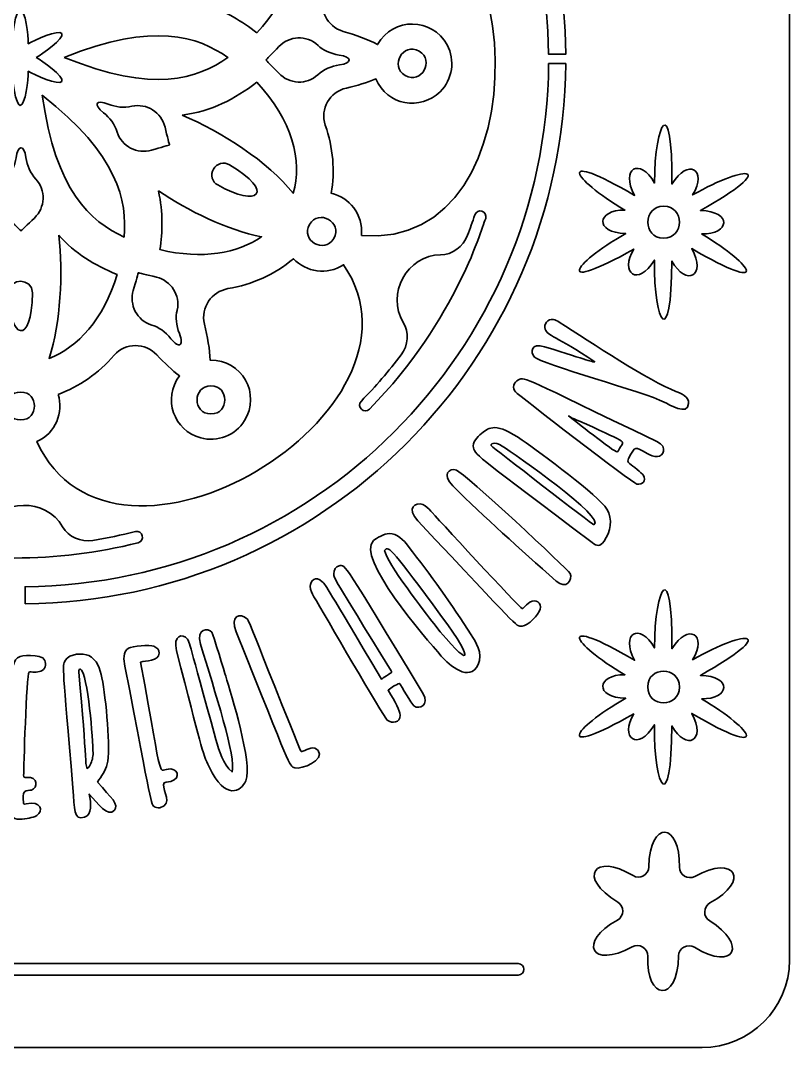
# Model space of a CAD drawing. Header units: inches. Extents: x 8.53 to 13.03, y -6.29 to -0.71.
# Drawn here: x 10.778 to 13.028, y -6.285 to -3.279 of the extents above; entities that cross this region are included whole.
import ezdxf

# ---------------------------------------------------------------- set-up
doc = ezdxf.new("R2010")
doc.units = ezdxf.units.IN
doc.header["$MEASUREMENT"] = 0
doc.layers.add('_U+0421_U+043B_U+043E_U+0439 1', color=7, linetype='Continuous')

# ---------------------------------------------------------------- blocks, each defined once
blk = doc.blocks.new('block 3')
at = {"layer": '_U+0421_U+043B_U+043E_U+0439 1', "color": 7, "lineweight": 35, "true_color": 0xffffff}
for points, knots in [([(12.7701, -3.9038), (12.8545, -3.9058), (12.8612, -3.8373), (12.7674, -3.8355), (12.9999, -3.7034), (12.9073, -3.6972), (12.7445, -3.7895), (12.7894, -3.7158), (12.7309, -3.6801), (12.6841, -3.7576), (12.686, -3.4882), (12.6342, -3.5704), (12.6327, -3.7547), (12.5912, -3.6788), (12.5309, -3.7116), (12.5749, -3.7911), (12.3441, -3.6555), (12.3855, -3.7394), (12.5465, -3.8338), (12.4649, -3.8322), (12.4545, -3.9005), (12.5491, -3.9025), (12.3863, -3.9947), (12.3416, -4.0791), (12.5722, -3.9483), (12.5302, -4.0175), (12.584, -4.0608), (12.6327, -3.9801), (12.6313, -4.1732), (12.6819, -4.2458), (12.684, -3.9832), (12.7249, -4.0579), (12.7867, -4.0282), (12.7419, -3.9466), (12.9717, -4.0816), (12.929, -3.9972), (12.7701, -3.9038)], [0, 0, 0, 0, 1, 1, 1, 2, 2, 2, 3, 3, 3, 4, 4, 4, 5, 5, 5, 6, 6, 6, 7, 7, 7, 8, 8, 8, 9, 9, 9, 10, 10, 10, 11, 11, 11, 12, 12, 12, 12]), ([(12.6594, -3.9159), (12.5979, -3.9156), (12.5981, -3.8221), (12.6599, -3.8225), (12.7216, -3.8227), (12.721, -3.9162), (12.6594, -3.9159)], [0, 0, 0, 0, 1, 1, 1, 2, 2, 2, 2])]:
    blk.add_open_spline(points, degree=3, knots=knots, dxfattribs=at)
blk = doc.blocks.new('block 5')
at = {"layer": '_U+0421_U+043B_U+043E_U+0439 1', "color": 7, "lineweight": 35, "true_color": 0xffffff}
for points, knots in [([(12.7701, -5.2647), (12.8545, -5.2665), (12.8612, -5.1982), (12.7674, -5.1962), (12.9999, -5.0643), (12.9073, -5.0579), (12.7445, -5.1504), (12.7894, -5.0766), (12.7309, -5.0409), (12.6841, -5.1183), (12.686, -4.849), (12.6342, -4.9311), (12.6327, -5.1155), (12.5912, -5.0397), (12.5309, -5.0725), (12.5749, -5.1518), (12.3441, -5.0163), (12.3855, -5.1001), (12.5465, -5.1945), (12.4649, -5.193), (12.4545, -5.2613), (12.5491, -5.2633), (12.3863, -5.3555), (12.3416, -5.44), (12.5722, -5.3091), (12.5302, -5.3782), (12.584, -5.4216), (12.6327, -5.3409), (12.6313, -5.534), (12.6819, -5.6066), (12.684, -5.344), (12.7249, -5.4187), (12.7867, -5.3888), (12.7419, -5.3075), (12.9717, -5.4425), (12.929, -5.3579), (12.7701, -5.2647)], [0, 0, 0, 0, 1, 1, 1, 2, 2, 2, 3, 3, 3, 4, 4, 4, 5, 5, 5, 6, 6, 6, 7, 7, 7, 8, 8, 8, 9, 9, 9, 10, 10, 10, 11, 11, 11, 12, 12, 12, 12]), ([(12.613, -5.2297), (12.6133, -5.1682), (12.7066, -5.1683), (12.7063, -5.2302), (12.706, -5.292), (12.6127, -5.2912), (12.613, -5.2297)], [0, 0, 0, 0, 1, 1, 1, 2, 2, 2, 2])]:
    blk.add_open_spline(points, degree=3, knots=knots, dxfattribs=at)
blk = doc.blocks.new('block 17')
at = {"layer": '_U+0421_U+043B_U+043E_U+0439 1', "color": 7, "lineweight": 35, "true_color": 0xffffff}
for points, knots in [([(11.0031, -5.5086), (11.0149, -5.492), (11.0267, -5.475), (11.032, -5.4554), (11.0423, -5.4177), (11.0283, -5.2618), (11.0166, -5.2036), (11.0113, -5.1777), (11.0017, -5.1487), (10.9777, -5.1383), (10.9605, -5.1308), (10.9222, -5.1308), (10.9091, -5.1525), (10.9001, -5.1676), (10.9006, -5.1682), (10.9315, -5.5251), (10.937, -5.5895), (10.9331, -5.6209), (10.9651, -5.6112), (10.989, -5.6038), (10.9847, -5.5709), (10.9791, -5.5436), (11.0034, -5.5705), (11.0335, -5.6137), (11.0529, -5.5912), (11.0674, -5.5743), (11.0442, -5.5548), (11.0031, -5.5086)], [0, 0, 0, 0, 1, 1, 1, 2, 2, 2, 3, 3, 3, 4, 4, 4, 5, 5, 5, 6, 6, 6, 7, 7, 7, 8, 8, 8, 9, 9, 9, 9]), ([(10.9904, -5.4282), (10.9894, -5.4398), (10.9865, -5.4516), (10.9802, -5.4616), (10.9637, -5.4884), (10.9747, -5.4445), (10.9484, -5.1869), (10.9477, -5.1788), (10.9527, -5.1741), (10.957, -5.1813), (10.9797, -5.219), (10.9913, -5.4143), (10.9904, -5.4282)], [0, 0, 0, 0, 1, 1, 1, 2, 2, 2, 3, 3, 3, 4, 4, 4, 4])]:
    blk.add_open_spline(points, degree=3, knots=knots, dxfattribs=at)
blk = doc.blocks.new('block 18')
at = {"layer": '_U+0421_U+043B_U+043E_U+0439 1', "color": 7, "lineweight": 35, "true_color": 0xffffff}
for points, knots in [([(12.0967, -5.0773), (12.0394, -4.9882), (11.978, -4.9016), (11.9126, -4.8183), (11.8983, -4.8), (11.8801, -4.7801), (11.857, -4.7808), (11.843, -4.7813), (11.8197, -4.794), (11.8112, -4.8016), (11.7573, -4.8494), (11.9622, -5.0866), (12.0092, -5.1397), (12.0329, -5.1662), (12.0913, -5.2186), (12.1173, -5.1645), (12.1329, -5.132), (12.1084, -5.0957), (12.0967, -5.0773)], [0, 0, 0, 0, 1, 1, 1, 2, 2, 2, 3, 3, 3, 4, 4, 4, 5, 5, 5, 6, 6, 6, 6]), ([(11.987, -5.0443), (11.9655, -5.0169), (11.8487, -4.8654), (11.8433, -4.8302), (11.8554, -4.8126), (11.8684, -4.8332), (12.0102, -5.0233), (12.1134, -5.1618), (12.0948, -5.1815), (11.987, -5.0443)], [0, 0, 0, 0, 1, 1, 1, 2, 2, 2, 3, 3, 3, 3])]:
    blk.add_open_spline(points, degree=3, knots=knots, dxfattribs=at)
blk = doc.blocks.new('block 19')
at = {"layer": '_U+0421_U+043B_U+043E_U+0439 1', "color": 7, "lineweight": 35, "true_color": 0xffffff}
for points, knots in [([(12.4933, -4.7091), (12.4701, -4.6711), (12.3008, -4.5455), (12.2454, -4.5072), (12.1694, -4.4547), (12.1498, -4.4694), (12.1273, -4.4877), (12.1141, -4.4987), (12.0998, -4.5133), (12.1031, -4.5301), (12.1076, -4.5518), (12.1283, -4.5629), (12.4502, -4.8073), (12.4648, -4.8184), (12.4744, -4.8195), (12.4854, -4.8034), (12.5045, -4.7758), (12.5119, -4.7395), (12.4933, -4.7091)], [0, 0, 0, 0, 1, 1, 1, 2, 2, 2, 3, 3, 3, 4, 4, 4, 5, 5, 5, 6, 6, 6, 6]), ([(12.4558, -4.7554), (12.4516, -4.7554), (12.159, -4.5269), (12.1567, -4.5251), (12.1494, -4.5195), (12.164, -4.5094), (12.1877, -4.525), (12.2219, -4.547), (12.494, -4.7363), (12.4558, -4.7554)], [0, 0, 0, 0, 1, 1, 1, 2, 2, 2, 3, 3, 3, 3])]:
    blk.add_open_spline(points, degree=3, knots=knots, dxfattribs=at)
blk = doc.blocks.new('block 20')
at = {"layer": '_U+0421_U+043B_U+043E_U+0439 1', "color": 7, "lineweight": 35, "true_color": 0xffffff}
for points, knots in [([(12.6401, -4.5119), (12.2474, -4.3232), (12.2558, -4.3219), (12.2351, -4.3308), (12.222, -4.3365), (12.2158, -4.3557), (12.226, -4.3665), (12.2326, -4.3734), (12.5681, -4.6329), (12.5817, -4.6359), (12.5977, -4.6395), (12.6102, -4.6261), (12.6005, -4.6105), (12.5955, -4.6026), (12.5691, -4.5829), (12.5613, -4.5766), (12.5537, -4.5705), (12.5541, -4.5672), (12.5573, -4.5615), (12.5784, -4.523), (12.5744, -4.5257), (12.612, -4.5465), (12.6213, -4.5515), (12.6313, -4.5568), (12.6417, -4.5558), (12.6585, -4.5543), (12.6737, -4.5282), (12.6401, -4.5119)], [0, 0, 0, 0, 1, 1, 1, 2, 2, 2, 3, 3, 3, 4, 4, 4, 5, 5, 5, 6, 6, 6, 7, 7, 7, 8, 8, 8, 9, 9, 9, 9]), ([(12.5272, -4.5377), (12.5262, -4.5395), (12.5249, -4.5415), (12.523, -4.5419), (12.5166, -4.5434), (12.394, -4.4461), (12.3816, -4.4363), (12.3941, -4.4457), (12.4135, -4.4512), (12.4277, -4.4579), (12.5624, -4.5218), (12.546, -4.5047), (12.5272, -4.5377)], [0, 0, 0, 0, 1, 1, 1, 2, 2, 2, 3, 3, 3, 4, 4, 4, 4])]:
    blk.add_open_spline(points, degree=3, knots=knots, dxfattribs=at)

msp = doc.modelspace()

# ---------------------------------------------------------------- linework, layer by layer
at = {"layer": '_U+0421_U+043B_U+043E_U+0439 1', "color": 240, "lineweight": 35, "true_color": 0xed1c24}
for points, knots in [([(12.772, -0.7146), (12.772, -0.7146), (8.7835, -0.7146), (8.7835, -0.7146), (8.6423, -0.7146), (8.5278, -0.8291), (8.5278, -0.9703), (8.5278, -0.9703), (8.5278, -6.0297), (8.5278, -6.0297), (8.5278, -6.1709), (8.6423, -6.2854), (8.7835, -6.2854), (8.7835, -6.2854), (12.772, -6.2854), (12.772, -6.2854), (12.9133, -6.2854), (13.0278, -6.1709), (13.0278, -6.0297), (13.0278, -6.0297), (13.0278, -0.9703), (13.0278, -0.9703), (13.0278, -0.8291), (12.9133, -0.7146), (12.772, -0.7146)], [0, 0, 0, 0, 1, 1, 1, 2, 2, 2, 3, 3, 3, 4, 4, 4, 5, 5, 5, 6, 6, 6, 7, 7, 7, 8, 8, 8, 8]), ([(10.7928, -1.4662), (11.0051, -1.4738), (11.1779, -1.6403), (11.1967, -1.8509), (11.8872, -2.0379), (12.3673, -2.6593), (12.3732, -3.3776), (12.3732, -3.3776), (12.3232, -3.3776), (12.3232, -3.3776), (12.3171, -2.6576), (11.8189, -2.0551), (11.1484, -1.89), (11.1484, -1.8897), (11.1484, -1.8894), (11.1484, -1.8891), (11.1484, -1.688), (10.9905, -1.5242), (10.7928, -1.5162), (10.7928, -1.5162), (10.7928, -1.4662), (10.7928, -1.4662)], [0, 0, 0, 0, 1, 1, 1, 2, 2, 2, 3, 3, 3, 4, 4, 4, 5, 5, 5, 6, 6, 6, 7, 7, 7, 7]), ([(11.7756, -3.9079), (11.7814, -3.846), (11.7402, -3.797), (11.6871, -3.7845), (11.699, -3.7201), (11.6926, -3.6519), (11.67, -3.5851), (11.654, -3.5374), (11.6826, -3.4884), (11.7315, -3.4768), (11.7625, -3.4694), (11.793, -3.4603), (11.8178, -3.4498), (11.8505, -3.5274), (11.948, -3.5442), (12.006, -3.4873), (12.0421, -3.4518), (12.0503, -3.3952), (12.0265, -3.3506), (11.9832, -3.2698), (11.8677, -3.2681), (11.823, -3.3492), (11.795, -3.3346), (11.7588, -3.3214), (11.7224, -3.3107), (11.675, -3.2968), (11.6497, -3.246), (11.6666, -3.1995), (11.692, -3.1295), (11.6996, -3.0576), (11.6871, -2.9899), (11.7407, -2.9773), (11.7791, -2.9299), (11.7761, -2.8717), (12.2771, -2.8348), (12.3175, -3.9582), (11.7756, -3.9079)], [0, 0, 0, 0, 1, 1, 1, 2, 2, 2, 3, 3, 3, 4, 4, 4, 5, 5, 5, 6, 6, 6, 7, 7, 7, 8, 8, 8, 9, 9, 9, 10, 10, 10, 11, 11, 11, 12, 12, 12, 12]), ([(11.4693, -3.3147), (11.4274, -3.2827), (11.3797, -3.251), (11.316, -3.2322), (11.4089, -3.1838), (11.5253, -3.1042), (11.5829, -3.0215), (11.5963, -3.1103), (11.5629, -3.2158), (11.4693, -3.3147)], [0, 0, 0, 0, 1, 1, 1, 2, 2, 2, 3, 3, 3, 3]), ([(10.9058, -3.387), (11.1692, -3.2813), (11.2977, -3.3264), (11.3848, -3.3872), (11.2952, -3.4498), (11.1687, -3.4937), (10.9058, -3.387)], [0, 0, 0, 0, 1, 1, 1, 2, 2, 2, 2]), ([(10.7917, -4.9865), (10.7917, -4.9865), (10.7917, -4.9365), (10.7917, -4.9365), (11.6341, -4.929), (12.3156, -4.2477), (12.3233, -3.4053), (12.3233, -3.4053), (12.3733, -3.4053), (12.3733, -3.4053), (12.3656, -4.274), (11.6604, -4.979), (10.7917, -4.9865)], [0, 0, 0, 0, 1, 1, 1, 2, 2, 2, 3, 3, 3, 4, 4, 4, 4]), ([(11.2516, -3.5559), (11.3383, -3.5445), (11.4045, -3.5092), (11.4693, -3.4597), (11.5743, -3.5707), (11.6035, -3.69), (11.5758, -3.7847), (11.5035, -3.6922), (11.3645, -3.6042), (11.2516, -3.5559)], [0, 0, 0, 0, 1, 1, 1, 2, 2, 2, 3, 3, 3, 3]), ([(10.842, -3.498), (11.0652, -3.6733), (11.0904, -3.807), (11.0813, -3.9129), (10.9823, -3.8666), (10.881, -3.779), (10.842, -3.498)], [0, 0, 0, 0, 1, 1, 1, 2, 2, 2, 2]), ([(11.1816, -3.7779), (11.2677, -3.8356), (11.3831, -3.8931), (11.4833, -3.9119), (11.4133, -3.9603), (11.3108, -3.9793), (11.1863, -3.9498), (11.193, -3.8983), (11.1966, -3.8418), (11.1816, -3.7779)], [0, 0, 0, 0, 1, 1, 1, 2, 2, 2, 3, 3, 3, 3]), ([(10.8904, -3.9078), (10.9379, -3.9603), (10.9941, -3.995), (11.0606, -4.0228), (11.0214, -4.1542), (10.9459, -4.2359), (10.8617, -4.2681), (10.8966, -4.1626), (10.9024, -4.0197), (10.8904, -3.9078)], [0, 0, 0, 0, 1, 1, 1, 2, 2, 2, 3, 3, 3, 3]), ([(10.8884, -4.3734), (10.9501, -4.3515), (11.006, -4.3118), (11.0526, -4.2588), (11.0858, -4.2211), (11.1425, -4.2214), (11.177, -4.2579), (11.1989, -4.2811), (11.222, -4.303), (11.2435, -4.3192), (11.1927, -4.3863), (11.227, -4.4792), (11.3053, -4.5009), (11.354, -4.5144), (11.4072, -4.4932), (11.4339, -4.4502), (11.4821, -4.3725), (11.4259, -4.2716), (11.3333, -4.2734), (11.332, -4.242), (11.3253, -4.2042), (11.3164, -4.1675), (11.3048, -4.1194), (11.3365, -4.0726), (11.3852, -4.064), (11.4556, -4.0517), (11.5219, -4.0237), (11.5768, -3.9763), (11.6143, -4.016), (11.6743, -4.0258), (11.7234, -3.9941), (12.0146, -4.4225), (11.0523, -5.0042), (10.8258, -4.5117), (10.8822, -4.4859), (10.9041, -4.4257), (10.8884, -4.3734)], [0, 0, 0, 0, 1, 1, 1, 2, 2, 2, 3, 3, 3, 4, 4, 4, 5, 5, 5, 6, 6, 6, 7, 7, 7, 8, 8, 8, 9, 9, 9, 10, 10, 10, 11, 11, 11, 12, 12, 12, 12]), ([(12.7945, -5.9147), (12.9049, -5.9829), (12.8694, -6.065), (12.7496, -5.9921), (12.7297, -5.9801), (12.7038, -5.994), (12.7033, -6.0174), (12.7008, -6.1596), (12.6081, -6.146), (12.613, -6.0184), (12.6139, -5.9948), (12.5886, -5.9792), (12.5679, -5.9905), (12.4466, -6.0576), (12.4086, -5.9762), (12.5244, -5.9124), (12.5447, -5.9013), (12.5453, -5.8719), (12.5254, -5.8599), (12.4059, -5.7882), (12.456, -5.713), (12.5701, -5.7824), (12.5902, -5.7945), (12.6159, -5.7805), (12.6162, -5.757), (12.6198, -5.616), (12.7087, -5.627), (12.7059, -5.7574), (12.7054, -5.7808), (12.7305, -5.7958), (12.7509, -5.7845), (12.8704, -5.7192), (12.9145, -5.7975), (12.7953, -5.8621), (12.7749, -5.8734), (12.7745, -5.9026), (12.7945, -5.9147)], [0, 0, 0, 0, 1, 1, 1, 2, 2, 2, 3, 3, 3, 4, 4, 4, 5, 5, 5, 6, 6, 6, 7, 7, 7, 8, 8, 8, 9, 9, 9, 10, 10, 10, 11, 11, 11, 12, 12, 12, 12])]:
    msp.add_open_spline(points, degree=3, knots=knots, dxfattribs=at)
at = {"layer": '_U+0421_U+043B_U+043E_U+0439 1', "color": 7, "lineweight": 35, "true_color": 0xffffff}
for points, knots in [([(10.8242, -3.3872), (10.8408, -3.3791), (10.9069, -3.3304), (10.8992, -3.317), (10.8916, -3.3038), (10.8163, -3.3368), (10.801, -3.3469), (10.8026, -3.3234), (10.7916, -3.2469), (10.7777, -3.2469), (10.7638, -3.2469), (10.753, -3.3234), (10.7545, -3.3469), (10.7392, -3.3368), (10.6638, -3.3038), (10.6563, -3.317), (10.6487, -3.3304), (10.7148, -3.3791), (10.7312, -3.3872), (10.7148, -3.3954), (10.6487, -3.4441), (10.6563, -3.4575), (10.6638, -3.4707), (10.7392, -3.4377), (10.7545, -3.4276), (10.753, -3.4511), (10.7638, -3.5276), (10.7777, -3.5276), (10.7916, -3.5276), (10.8026, -3.4511), (10.801, -3.4276), (10.8163, -3.4377), (10.8916, -3.4707), (10.8992, -3.4575), (10.9069, -3.4441), (10.8408, -3.3954), (10.8242, -3.3872)], [0, 0, 0, 0, 1, 1, 1, 2, 2, 2, 3, 3, 3, 4, 4, 4, 5, 5, 5, 6, 6, 6, 7, 7, 7, 8, 8, 8, 9, 9, 9, 10, 10, 10, 11, 11, 11, 12, 12, 12, 12]), ([(11.7106, -3.3801), (11.6845, -3.3762), (11.663, -3.3655), (11.6487, -3.3519), (11.6152, -3.3201), (11.564, -3.324), (11.5338, -3.3554), (11.5147, -3.3754), (11.4963, -3.3945), (11.4963, -3.3945), (11.4963, -3.3945), (11.5147, -3.4136), (11.5338, -3.4336), (11.5645, -3.4655), (11.6156, -3.4682), (11.648, -3.4379), (11.6656, -3.4213), (11.688, -3.4125), (11.7113, -3.409), (11.7498, -3.4032), (11.749, -3.3857), (11.7106, -3.3801)], [0, 0, 0, 0, 1, 1, 1, 2, 2, 2, 3, 3, 3, 4, 4, 4, 5, 5, 5, 6, 6, 6, 7, 7, 7, 7]), ([(11.9445, -3.3688), (11.8977, -3.3418), (11.8567, -3.4126), (11.9035, -3.4397), (11.9504, -3.4668), (11.9913, -3.3958), (11.9445, -3.3688)], [0, 0, 0, 0, 1, 1, 1, 2, 2, 2, 2]), ([(11.201, -3.5908), (11.1904, -3.5479), (11.1474, -3.5201), (11.1042, -3.5301), (11.0809, -3.5357), (11.0569, -3.5322), (11.0349, -3.5236), (10.9987, -3.5093), (10.9906, -3.525), (11.021, -3.5488), (11.0395, -3.5634), (11.0538, -3.582), (11.061, -3.6057), (11.074, -3.6477), (11.1195, -3.6709), (11.1619, -3.6586), (11.1885, -3.6508), (11.214, -3.6434), (11.214, -3.6434), (11.214, -3.6434), (11.2076, -3.6179), (11.201, -3.5908)], [0, 0, 0, 0, 1, 1, 1, 2, 2, 2, 3, 3, 3, 4, 4, 4, 5, 5, 5, 6, 6, 6, 7, 7, 7, 7]), ([(10.823, -3.7432), (10.8066, -3.7255), (10.7976, -3.7032), (10.7941, -3.6798), (10.7883, -3.6413), (10.7708, -3.642), (10.7652, -3.6805), (10.7617, -3.7037), (10.7529, -3.7254), (10.736, -3.7434), (10.7059, -3.7758), (10.7087, -3.8268), (10.7405, -3.8572), (10.7606, -3.8765), (10.7797, -3.8948), (10.7797, -3.8948), (10.7797, -3.8948), (10.7987, -3.8765), (10.8188, -3.8572), (10.8508, -3.8266), (10.8533, -3.7755), (10.823, -3.7432)], [0, 0, 0, 0, 1, 1, 1, 2, 2, 2, 3, 3, 3, 4, 4, 4, 5, 5, 5, 6, 6, 6, 7, 7, 7, 7]), ([(11.3895, -3.7013), (11.3731, -3.6919), (11.3522, -3.6975), (11.3426, -3.7137), (11.3327, -3.7315), (11.3395, -3.7515), (11.3551, -3.7605), (11.473, -3.8293), (11.526, -3.7811), (11.3895, -3.7013)], [0, 0, 0, 0, 1, 1, 1, 2, 2, 2, 3, 3, 3, 3]), ([(11.6235, -3.8761), (11.5965, -3.9229), (11.6674, -3.9638), (11.6944, -3.917), (11.7215, -3.8701), (11.6506, -3.8293), (11.6235, -3.8761)], [0, 0, 0, 0, 1, 1, 1, 2, 2, 2, 2]), ([(12.1072, -3.8482), (12.1006, -3.8679), (12.0935, -3.8877), (12.0859, -3.9077), (12.0733, -3.9408), (12.0424, -3.9648), (12.007, -3.965), (11.9099, -3.9651), (11.8473, -4.0805), (11.8977, -4.1626), (11.9158, -4.1919), (11.9127, -4.2298), (11.8919, -4.2573), (11.8558, -4.3052), (11.8167, -4.3507), (11.7754, -4.393), (11.7598, -4.4088), (11.7837, -4.4326), (11.7994, -4.4165), (12.0565, -4.1534), (12.1317, -3.8734), (12.1391, -3.8587), (12.146, -3.8375), (12.1141, -3.827), (12.1072, -3.8482)], [0, 0, 0, 0, 1, 1, 1, 2, 2, 2, 3, 3, 3, 4, 4, 4, 5, 5, 5, 6, 6, 6, 7, 7, 7, 8, 8, 8, 8]), ([(11.2429, -4.1955), (11.233, -4.1711), (11.2316, -4.147), (11.2362, -4.1277), (11.2363, -4.1273), (11.2365, -4.1269), (11.2366, -4.1265), (11.2465, -4.0834), (11.2185, -4.0407), (11.1758, -4.0301), (11.1488, -4.0234), (11.1231, -4.0172), (11.1231, -4.0172), (11.1231, -4.0172), (11.1158, -4.0425), (11.108, -4.0691), (11.0958, -4.1113), (11.1185, -4.1575), (11.1623, -4.1705), (11.1815, -4.1761), (11.2016, -4.1898), (11.2181, -4.2105), (11.2302, -4.2258), (11.2399, -4.2308), (11.2448, -4.228), (11.2495, -4.2252), (11.2502, -4.2143), (11.2429, -4.1955)], [0, 0, 0, 0, 1, 1, 1, 2, 2, 2, 3, 3, 3, 4, 4, 4, 5, 5, 5, 6, 6, 6, 7, 7, 7, 8, 8, 8, 9, 9, 9, 9]), ([(10.7444, -4.0762), (10.7438, -4.2127), (10.8122, -4.2347), (10.8129, -4.0765), (10.813, -4.0312), (10.7445, -4.0309), (10.7444, -4.0762)], [0, 0, 0, 0, 1, 1, 1, 2, 2, 2, 2]), ([(12.6958, -4.3651), (12.6194, -4.3351), (12.4472, -4.2223), (12.3538, -4.1618), (12.3485, -4.1583), (12.3429, -4.1548), (12.3366, -4.1538), (12.3216, -4.1518), (12.3077, -4.169), (12.3133, -4.183), (12.3205, -4.2019), (12.3424, -4.2011), (12.4584, -4.2782), (12.4491, -4.2782), (12.4473, -4.2765), (12.3113, -4.2341), (12.2717, -4.2218), (12.2687, -4.2504), (12.2816, -4.2643), (12.2998, -4.2837), (12.6066, -4.3684), (12.661, -4.3958), (12.6752, -4.4029), (12.731, -4.4377), (12.7329, -4.4002), (12.7338, -4.3793), (12.7097, -4.3705), (12.6958, -4.3651)], [0, 0, 0, 0, 1, 1, 1, 2, 2, 2, 3, 3, 3, 4, 4, 4, 5, 5, 5, 6, 6, 6, 7, 7, 7, 8, 8, 8, 9, 9, 9, 9]), ([(11.3355, -4.3488), (11.2813, -4.3488), (11.2813, -4.4307), (11.3355, -4.4307), (11.3895, -4.4307), (11.3895, -4.3488), (11.3355, -4.3488)], [0, 0, 0, 0, 1, 1, 1, 2, 2, 2, 2]), ([(10.7785, -4.3666), (10.7245, -4.3666), (10.7245, -4.4484), (10.7785, -4.4484), (10.8327, -4.4484), (10.8327, -4.3666), (10.7785, -4.3666)], [0, 0, 0, 0, 1, 1, 1, 2, 2, 2, 2]), ([(12.3859, -4.8976), (12.3805, -4.8863), (12.0762, -4.603), (12.0534, -4.5952), (12.0323, -4.5879), (12.0098, -4.6082), (12.0431, -4.6413), (12.1367, -4.735), (12.2365, -4.823), (12.3455, -4.9204), (12.3742, -4.9462), (12.3951, -4.9169), (12.3859, -4.8976)], [0, 0, 0, 0, 1, 1, 1, 2, 2, 2, 3, 3, 3, 4, 4, 4, 4]), ([(11.1142, -4.7751), (11.0738, -4.7855), (11.0322, -4.794), (10.9899, -4.8008), (10.9549, -4.8063), (10.9188, -4.7915), (10.9013, -4.7608), (10.853, -4.6761), (10.7194, -4.6777), (10.674, -4.7645), (10.6577, -4.7957), (10.6224, -4.8123), (10.5874, -4.8082), (10.4324, -4.7895), (10.4027, -4.7591), (10.3954, -4.788), (10.3931, -4.7973), (10.3987, -4.8062), (10.4076, -4.8084), (10.6351, -4.8661), (10.8834, -4.8687), (11.1226, -4.8077), (11.1441, -4.8022), (11.1358, -4.7697), (11.1142, -4.7751)], [0, 0, 0, 0, 1, 1, 1, 2, 2, 2, 3, 3, 3, 4, 4, 4, 5, 5, 5, 6, 6, 6, 7, 7, 7, 8, 8, 8, 8]), ([(12.2679, -4.9822), (12.2609, -4.9863), (12.2555, -4.9929), (12.2497, -4.9986), (12.2485, -4.9995), (12.2473, -5.0007), (12.2458, -5.0007), (12.2404, -5.0007), (11.9823, -4.7194), (11.9787, -4.7154), (11.9719, -4.7079), (11.9647, -4.7001), (11.9554, -4.6962), (11.9333, -4.6868), (11.9058, -4.7066), (11.9409, -4.744), (12.2356, -5.057), (12.2266, -5.0537), (12.2456, -5.0523), (12.2631, -5.0511), (12.2949, -5.0184), (12.2985, -5.0027), (12.3029, -4.9841), (12.2865, -4.9708), (12.2679, -4.9822)], [0, 0, 0, 0, 1, 1, 1, 2, 2, 2, 3, 3, 3, 4, 4, 4, 5, 5, 5, 6, 6, 6, 7, 7, 7, 8, 8, 8, 8]), ([(11.9563, -5.2497), (11.722, -4.8626), (11.7288, -4.8719), (11.7104, -4.875), (11.7001, -4.8768), (11.694, -4.8884), (11.6947, -4.899), (11.6955, -4.9137), (11.6905, -4.9019), (11.8623, -5.1829), (11.8631, -5.1841), (11.8638, -5.1855), (11.8634, -5.187), (11.863, -5.189), (11.8362, -5.2058), (11.8342, -5.207), (11.6719, -4.9348), (11.6735, -4.9345), (11.661, -4.9219), (11.641, -4.9016), (11.6258, -4.9208), (11.6256, -4.9352), (11.6256, -4.9462), (11.6313, -4.9563), (11.6367, -4.9658), (11.6655, -5.0154), (11.8397, -5.3165), (11.8513, -5.3268), (11.8654, -5.3391), (11.8888, -5.3343), (11.889, -5.3129), (11.8891, -5.299), (11.8747, -5.2754), (11.8537, -5.2398), (11.8634, -5.2309), (11.8748, -5.2241), (11.8872, -5.2195), (11.8912, -5.2262), (11.9229, -5.2805), (11.929, -5.2854), (11.9449, -5.2977), (11.9756, -5.2816), (11.9563, -5.2497)], [0, 0, 0, 0, 1, 1, 1, 2, 2, 2, 3, 3, 3, 4, 4, 4, 5, 5, 5, 6, 6, 6, 7, 7, 7, 8, 8, 8, 9, 9, 9, 10, 10, 10, 11, 11, 11, 12, 12, 12, 13, 13, 13, 14, 14, 14, 14]), ([(11.6492, -5.4165), (11.6381, -5.4011), (11.618, -5.4123), (11.6041, -5.418), (11.5999, -5.4198), (11.5983, -5.4188), (11.5966, -5.4145), (11.4323, -5.0072), (11.4479, -5.0376), (11.4397, -5.0295), (11.4223, -5.0126), (11.3897, -5.0215), (11.4088, -5.0688), (11.5705, -5.4693), (11.563, -5.4612), (11.5809, -5.4666), (11.6005, -5.4727), (11.6692, -5.4441), (11.6492, -5.4165)], [0, 0, 0, 0, 1, 1, 1, 2, 2, 2, 3, 3, 3, 4, 4, 4, 5, 5, 5, 6, 6, 6, 6]), ([(11.3785, -5.1986), (11.376, -5.1905), (11.3424, -5.0761), (11.3377, -5.07), (11.3273, -5.0561), (11.2909, -5.058), (11.3049, -5.1044), (11.346, -5.2411), (11.4105, -5.4391), (11.3972, -5.4787), (11.3704, -5.455), (11.3595, -5.4183), (11.3499, -5.3836), (11.2697, -5.0927), (11.273, -5.0994), (11.2665, -5.0901), (11.2534, -5.0713), (11.2227, -5.0782), (11.2348, -5.1247), (11.3067, -5.4029), (11.3101, -5.4227), (11.3298, -5.464), (11.3776, -5.5643), (11.4249, -5.5359), (11.4373, -5.5045), (11.4577, -5.4526), (11.3948, -5.2526), (11.3785, -5.1986)], [0, 0, 0, 0, 1, 1, 1, 2, 2, 2, 3, 3, 3, 4, 4, 4, 5, 5, 5, 6, 6, 6, 7, 7, 7, 8, 8, 8, 9, 9, 9, 9]), ([(11.2041, -5.5088), (11.2473, -5.5066), (11.2433, -5.4723), (11.218, -5.4702), (11.1762, -5.4669), (11.1999, -5.5394), (11.1297, -5.1577), (11.1435, -5.152), (11.1829, -5.1558), (11.1841, -5.1312), (11.1845, -5.122), (11.177, -5.114), (11.1684, -5.1108), (11.1563, -5.1063), (11.1049, -5.1097), (11.0941, -5.1166), (11.0769, -5.1277), (11.0802, -5.1513), (11.0837, -5.1691), (11.1642, -5.5816), (11.1583, -5.5744), (11.172, -5.5816), (11.1834, -5.5877), (11.1983, -5.5813), (11.2041, -5.5704), (11.214, -5.5516), (11.183, -5.51), (11.2041, -5.5088)], [0, 0, 0, 0, 1, 1, 1, 2, 2, 2, 3, 3, 3, 4, 4, 4, 5, 5, 5, 6, 6, 6, 7, 7, 7, 8, 8, 8, 9, 9, 9, 9]), ([(10.8097, -5.1862), (10.8222, -5.187), (10.8363, -5.1876), (10.8452, -5.1787), (10.8542, -5.1698), (10.8531, -5.1529), (10.8431, -5.1452), (10.8369, -5.1405), (10.8288, -5.1395), (10.8212, -5.139), (10.7427, -5.1343), (10.7499, -5.1413), (10.7476, -5.392), (10.7458, -5.5891), (10.743, -5.5948), (10.7505, -5.6058), (10.7616, -5.6229), (10.7876, -5.617), (10.8038, -5.6138), (10.8115, -5.6123), (10.8192, -5.6108), (10.8258, -5.6065), (10.8455, -5.5936), (10.8394, -5.5616), (10.7947, -5.5723), (10.7884, -5.5738), (10.7867, -5.5719), (10.7865, -5.5669), (10.7859, -5.5572), (10.7833, -5.5422), (10.7906, -5.5362), (10.796, -5.5318), (10.8041, -5.5336), (10.8108, -5.5318), (10.8281, -5.5268), (10.8313, -5.4913), (10.7955, -5.4948), (10.7894, -5.4954), (10.7873, -5.4941), (10.7874, -5.4882), (10.7876, -5.4786), (10.7951, -5.1918), (10.8034, -5.1869), (10.8052, -5.1859), (10.8076, -5.1861), (10.8097, -5.1862)], [0, 0, 0, 0, 1, 1, 1, 2, 2, 2, 3, 3, 3, 4, 4, 4, 5, 5, 5, 6, 6, 6, 7, 7, 7, 8, 8, 8, 9, 9, 9, 10, 10, 10, 11, 11, 11, 12, 12, 12, 13, 13, 13, 14, 14, 14, 15, 15, 15, 15]), ([(12.2341, -6.0398), (12.2341, -6.0398), (10.0148, -6.0398), (10.0148, -6.0398), (9.9925, -6.0398), (9.9926, -6.0733), (10.0148, -6.0733), (10.0148, -6.0733), (12.2341, -6.0733), (12.2341, -6.0733), (12.2561, -6.0733), (12.2562, -6.0398), (12.2341, -6.0398)], [0, 0, 0, 0, 1, 1, 1, 2, 2, 2, 3, 3, 3, 4, 4, 4, 4])]:
    msp.add_open_spline(points, degree=3, knots=knots, dxfattribs=at)

# ---------------------------------------------------------------- block references
at = {"layer": '_U+0421_U+043B_U+043E_U+0439 1'}
for name in ['block 3', 'block 20', 'block 19', 'block 18', 'block 5', 'block 17']:
    msp.add_blockref(name, (0, 0), dxfattribs=at)

doc.saveas('drawing.dxf')
